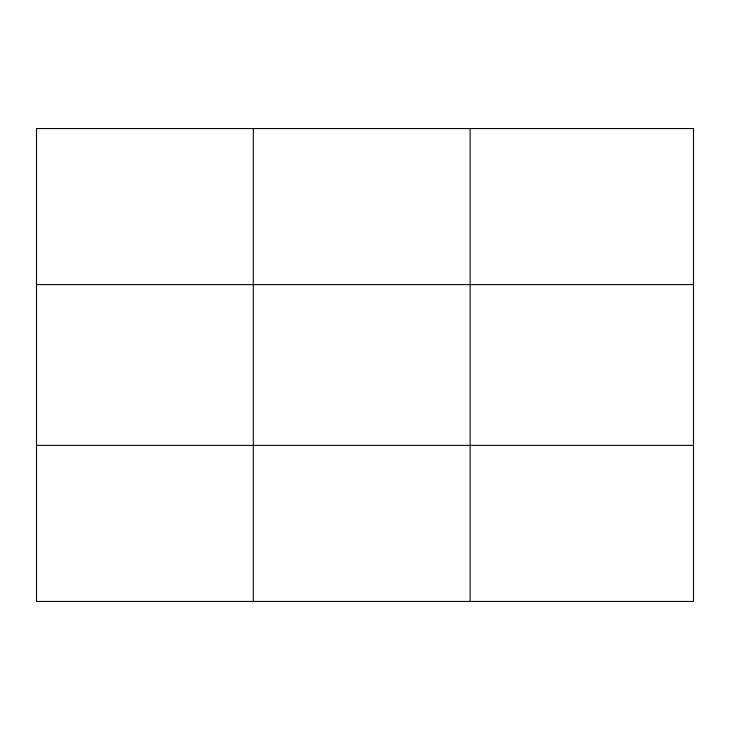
<?xml version="1.0" encoding="UTF-8"?>
<svg xmlns="http://www.w3.org/2000/svg" width="730" height="730" viewBox="0 0 730 730"><rect width="100%" height="100%" fill="white"/><g stroke="black" fill="none" stroke-linecap="round" stroke-linejoin="round"><path stroke-width="1.09" d="M253.31 601.447L253.31 128.553M470.12 601.447L470.12 128.553M693.5 445.391L693.5 601.447L36.5 601.447L36.5 128.553L693.5 128.553L693.5 445.391L36.5 445.391M36.5 284.609L693.5 284.609"/></g></svg>
